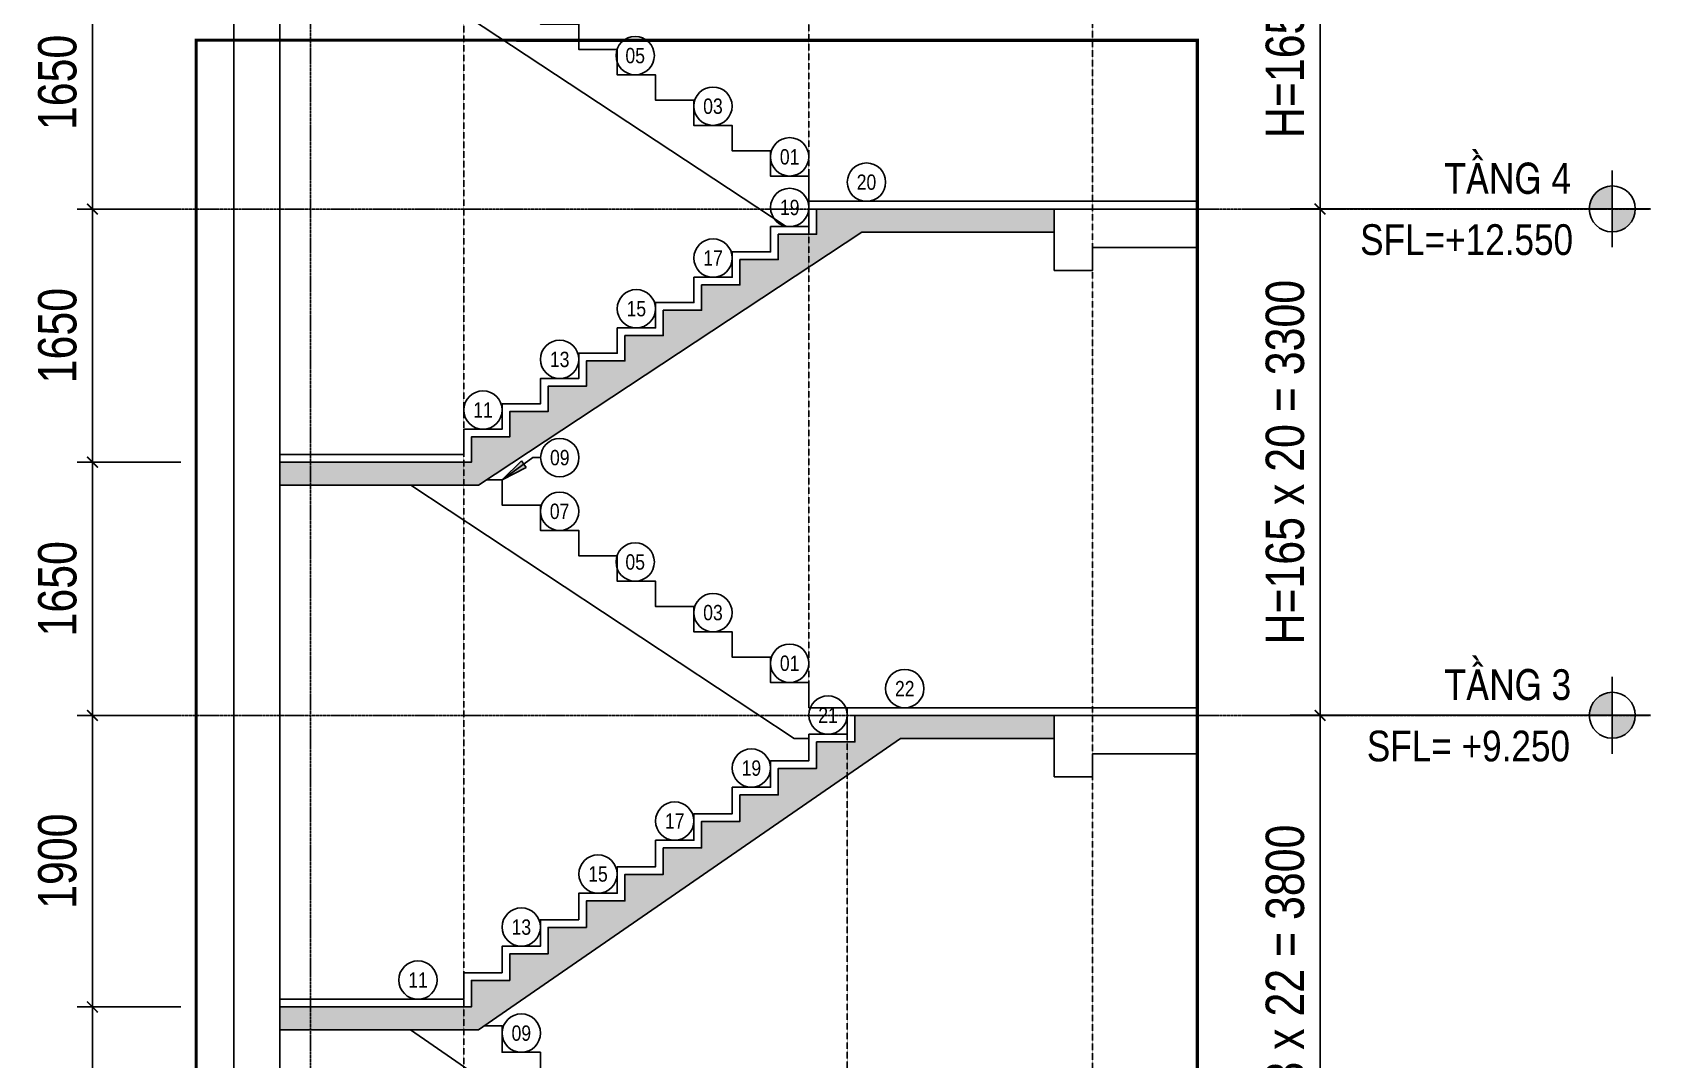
# Model space of a CAD drawing. Header units: millimetres. Extents: x 379264 to 1158416, y -283062 to 356890.
# Drawn here: x 848044 to 853320, y -12946 to -9599 of the extents above; entities that cross this region are included whole.
import ezdxf
from ezdxf.enums import TextEntityAlignment as Align

# ---------------------------------------------------------------- set-up
doc = ezdxf.new("R2010")
doc.units = ezdxf.units.MM
for name, pattern in [('BLOCK B - CHI TIET THANG 5$0$HIDDEN', [0.375, 0.25, -0.125]), ('CENTER', [2, 1.25, -0.25, 0.25, -0.25]), ('DASHED2', [0.375, 0.25, -0.125])]:
    doc.linetypes.add(name, pattern=pattern)
for name, color, linetype in [('02PM. TEXT B', 4, 'Continuous'), ('05PM. FRAME', 4, 'Continuous'), ('11PM. DIM', 2, 'Continuous'), ('12PM. GRID', 8, 'CENTER'), ('13PM. HATCH', 8, 'Continuous'), ('BLOCK B - CHI TIET THANG 5$0$Number Step', 94, 'Continuous')]:
    doc.layers.add(name, color=color, linetype=linetype)
doc.styles.add('[PMDC2013]STYLE', font='arial.ttf', dxfattribs={"width": 0.8})
doc.styles.add('BLOCK A - CHI TIET THANG 1$0$VNI-HelveC', font='VHELVCN_0.TTF')
doc.styles.add('BLOCK B - CHI TIET THANG 5$0$VNI-HelveC', font='VHELVCN_0.TTF')
doc.styles.add('BLOCK B - CHI TIET THANG 5$0$VNI-HelveCB', font='VHELVCB_0.TTF')
doc.dimstyles.new('BLOCK A - CHI TIET THANG 1$0$Dim 50 (A1-A2)', dxfattribs={"dimscale": 50, "dimtxt": 2.5, "dimasz": 0.7, "dimexe": 1, "dimexo": 1, "dimgap": 1, "dimtad": 1, "dimdec": 0, "dimzin": 12, "dimdsep": 46, "dimtxsty": '[PMDC2013]STYLE', "dimblk": 'ARCHTICK', "dimcen": 0, "dimdle": 1, "dimclrd": 2, "dimclre": 2, "dimclrt": 4, "dimadec": 0, "dimazin": 0, "dimtfac": 1, "dimtdec": 0, "dimtix": 1, "dimtmove": 2, "dimatfit": 3, "dimldrblk": 'ARCHTICK', "dimfxl": 1, "dimtolj": 1, "dimtzin": 0, "dimarcsym": 0})
doc.dimstyles.new('BLOCK B - CHI TIET THANG 5$0$Dim 50 (A1-A2)', dxfattribs={"dimscale": 50, "dimtxt": 2, "dimasz": 0.7, "dimexe": 0, "dimexo": 1, "dimgap": 1, "dimtad": 1, "dimdec": 0, "dimzin": 12, "dimdsep": 46, "dimtxsty": 'BLOCK B - CHI TIET THANG 5$0$VNI-HelveC', "dimblk": 'BLOCK B - CHI TIET THANG 5$0$_Dot', "dimcen": 1, "dimclrd": 256, "dimclre": 256, "dimclrt": 3, "dimadec": 0, "dimazin": 0, "dimtfac": 1, "dimtdec": 0, "dimtix": 1, "dimtmove": 2, "dimatfit": 3, "dimldrblk": 'BLOCK B - CHI TIET THANG 5$0$HTT Arrow 30', "dimfxl": 1, "dimtfill": 1, "dimtolj": 1, "dimtzin": 0, "dimarcsym": 0})
pattern_1 = [(82.5, (823626.177, -20595.447), (-26.8036, 25.106512), [0, -28.956, 0, -32.385, 0, -30.95625]), (52.5, (823626.177, -20595.447), (-14.17582, 61.85496), [0, -15.621, 0, -26.0985, 0, -10.00125]), (12.5, (823609.608, -20612.015), (41.872487, 42.024923), [0, -9.525, 0, -34.29, 0, -44.7675]), (2.5, (823609.61, -20612.015), (28.67108, 52.31631), [0, -4.7625, 0, -22.479, 0, -25.7175])]

# ---------------------------------------------------------------- blocks, each defined once
blk = doc.blocks.new('BLOCK B - CHI TIET THANG 5$0$Number Step')
at = {"color": 0, "linetype": 'ByBlock'}
blk.add_circle((0, 0), 2.5, dxfattribs=at)
at = {"color": 0, "linetype": 'ByBlock', "lineweight": -2, "style": 'BLOCK B - CHI TIET THANG 5$0$VNI-HelveCB'}
blk.add_attdef('TEXT', text='', height=2, dxfattribs=at).set_placement((0, 0), align=Align.MIDDLE)
blk = doc.blocks.new('BLOCK B - CHI TIET THANG 5$0$_Dot')
at = {"color": 0, "linetype": 'ByBlock', "lineweight": -2}
blk.add_line((-0.5, 0), (-1, 0), dxfattribs=at)
at = {"color": 0, "linetype": 'ByBlock', "const_width": 0.5}
blk.add_lwpolyline([(-0.25, 0, 1), (0.25, 0, 1)], format="xyb", close=True, dxfattribs=at)
blk = doc.blocks.new('BLOCK B - CHI TIET THANG 5$0$HTT Arrow 30')
blk.add_hatch(color=256).paths.add_polyline_path([(-2.5, 0.375), (-2.5, -0.375), (0, 0)])
at = {"color": 0, "linetype": 'ByBlock', "lineweight": -2}
for p, q in [((0, 0), (-2.5, 0.375)), ((-2.5, -0.375), (-2.5, 0.375)), ((0, 0), (-2.5, -0.375))]:
    blk.add_line(p, q, dxfattribs=at)
blk = doc.blocks.new('BLOCK A - CHI TIET THANG 1$0$Level')
at = {"linetype": 'ByBlock'}
h = blk.add_hatch(color=0, dxfattribs=at)
h.paths.add_polyline_path([(0, 1.5), (0, 0), (1.5, 0, 0.414214)])
h.paths.add_polyline_path([(0, 0), (-1.5, 0, 0.414214), (0, -1.5)])
at = {"color": 0, "linetype": 'ByBlock'}
for p, q in [((0, 2.5), (0, -2.5)), ((-2.5, 0), (21, 0))]:
    blk.add_line(p, q, dxfattribs=at)
blk.add_circle((0, 0), 1.5, dxfattribs=at)
at = {"color": 0, "linetype": 'ByBlock', "lineweight": -2, "style": 'BLOCK A - CHI TIET THANG 1$0$VNI-HelveC'}
for tag, p in [('FLOOR', (2.5, 1)), ('LEVEL', (2.5, -3))]:
    blk.add_attdef(tag, p, '', height=2, dxfattribs=at)
blk = doc.blocks.new('_ArchTick')
at = {"color": 0, "linetype": 'ByBlock', "const_width": 0.15}
blk.add_lwpolyline([(-0.5, -0.5), (0.5, 0.5)], dxfattribs=at)
blk = doc.blocks.new('*D764')
at = {"layer": '11PM. DIM', "color": 2, "lineweight": -2, "transparency": 16777216}
for p, q in [((852242.3, -13774.3), (852242.3, -11774.4)), ((852018.7, -11824.4), (852292.3, -11824.4)), ((851892.3, -13724.3), (852292.3, -13724.3))]:
    blk.add_line(p, q, dxfattribs=at)
at = {"layer": 'Defpoints', "color": 0, "transparency": 16777216}
for p in [(851968.7, -11824.4), (852242.3, -11824.4), (851842.3, -13724.3)]:
    blk.add_point(p, dxfattribs=at)
at = {"layer": '11PM. DIM', "color": 2, "lineweight": -2, "transparency": 16777216, "xscale": 35, "yscale": 35, "zscale": 35}
for p, rotation in [((852242.3, -11824.4), 90), ((852242.3, -13724.3), 270)]:
    blk.add_blockref('_ArchTick', p, dxfattribs=dict(at, rotation=rotation))
at = {"layer": '11PM. DIM', "color": 4, "transparency": 16777216, "insert": (852128.5, -12774.3), "char_height": 125, "attachment_point": 5, "rotation": 90, "style": '[PMDC2013]STYLE'}
blk.add_mtext('\\A1;H=173 x 22 = 3800', dxfattribs=at)
blk = doc.blocks.new('*D765')
at = {"layer": '11PM. DIM', "color": 2, "lineweight": -2, "transparency": 16777216}
for p, q in [((852242.3, -10224.3), (852242.3, -8474.3)), ((852018.7, -8524.3), (852292.3, -8524.3)), ((852018.7, -10174.3), (852292.3, -10174.3))]:
    blk.add_line(p, q, dxfattribs=at)
at = {"layer": 'Defpoints', "color": 0, "transparency": 16777216}
for p in [(851968.7, -8524.3), (852242.3, -8524.3), (851968.7, -10174.3)]:
    blk.add_point(p, dxfattribs=at)
at = {"layer": '11PM. DIM', "color": 2, "lineweight": -2, "transparency": 16777216, "xscale": 35, "yscale": 35, "zscale": 35}
for p, rotation in [((852242.3, -8524.3), 90), ((852242.3, -10174.3), 270)]:
    blk.add_blockref('_ArchTick', p, dxfattribs=dict(at, rotation=rotation))
at = {"layer": '11PM. DIM', "color": 4, "transparency": 16777216, "insert": (852128.5, -9349.3), "char_height": 125, "attachment_point": 5, "rotation": 90, "style": '[PMDC2013]STYLE'}
blk.add_mtext('\\A1;H=165 x 20 = 3300', dxfattribs=at)
blk = doc.blocks.new('*D769')
at = {"layer": '11PM. DIM', "color": 2, "lineweight": -2, "transparency": 16777216}
for p, q in [((852242.3, -10124.3), (852242.3, -11874.3)), ((852018.7, -10174.3), (852292.3, -10174.3)), ((852018.7, -11824.3), (852292.3, -11824.3))]:
    blk.add_line(p, q, dxfattribs=at)
at = {"layer": 'Defpoints', "color": 0, "transparency": 16777216}
for p in [(851968.7, -10174.3), (851968.7, -11824.3), (852242.3, -11824.3)]:
    blk.add_point(p, dxfattribs=at)
at = {"layer": '11PM. DIM', "color": 2, "lineweight": -2, "transparency": 16777216, "xscale": 35, "yscale": 35, "zscale": 35}
for p, rotation in [((852242.3, -10174.3), 90), ((852242.3, -11824.3), 270)]:
    blk.add_blockref('_ArchTick', p, dxfattribs=dict(at, rotation=rotation))
at = {"layer": '11PM. DIM', "color": 4, "transparency": 16777216, "insert": (852128.5, -10999.3), "char_height": 125, "attachment_point": 5, "rotation": 90, "style": '[PMDC2013]STYLE'}
blk.add_mtext('\\A1;H=165 x 20 = 3300', dxfattribs=at)
blk = doc.blocks.new('*D776')
at = {"layer": '11PM. DIM', "color": 2, "lineweight": -2, "transparency": 16777216}
for p, q in [((848240.1, -12724.3), (848240.1, -13774.3)), ((848528.3, -12774.3), (848190.1, -12774.3)), ((848528.3, -13724.3), (848190.1, -13724.3))]:
    blk.add_line(p, q, dxfattribs=at)
at = {"layer": 'Defpoints', "color": 0, "transparency": 16777216}
for p in [(848578.3, -12774.3), (848240.1, -13724.3), (848578.3, -13724.3)]:
    blk.add_point(p, dxfattribs=at)
at = {"layer": '11PM. DIM', "color": 2, "lineweight": -2, "transparency": 16777216, "xscale": 35, "yscale": 35, "zscale": 35}
for p, rotation in [((848240.1, -12774.3), 90), ((848240.1, -13724.3), 270)]:
    blk.add_blockref('_ArchTick', p, dxfattribs=dict(at, rotation=rotation))
at = {"layer": '11PM. DIM', "color": 4, "transparency": 16777216, "insert": (848126.3, -13249.3), "char_height": 125, "attachment_point": 5, "rotation": 90, "style": '[PMDC2013]STYLE'}
blk.add_mtext('\\A1;1900', dxfattribs=at)
blk = doc.blocks.new('*D777')
at = {"layer": '11PM. DIM', "color": 2, "lineweight": -2, "transparency": 16777216}
for p, q in [((848240.1, -12824.3), (848240.1, -11774.3)), ((848528.3, -11824.3), (848190.1, -11824.3)), ((848528.3, -12774.3), (848190.1, -12774.3))]:
    blk.add_line(p, q, dxfattribs=at)
at = {"layer": 'Defpoints', "color": 0, "transparency": 16777216}
for p in [(848240.1, -11824.3), (848578.3, -11824.3), (848578.3, -12774.3)]:
    blk.add_point(p, dxfattribs=at)
at = {"layer": '11PM. DIM', "color": 2, "lineweight": -2, "transparency": 16777216, "xscale": 35, "yscale": 35, "zscale": 35}
for p, rotation in [((848240.1, -11824.3), 90), ((848240.1, -12774.3), 270)]:
    blk.add_blockref('_ArchTick', p, dxfattribs=dict(at, rotation=rotation))
at = {"layer": '11PM. DIM', "color": 4, "transparency": 16777216, "insert": (848126.3, -12299.3), "char_height": 125, "attachment_point": 5, "rotation": 90, "style": '[PMDC2013]STYLE'}
blk.add_mtext('\\A1;1900', dxfattribs=at)
blk = doc.blocks.new('*D778')
at = {"layer": '11PM. DIM', "color": 2, "lineweight": -2, "transparency": 16777216}
for p, q in [((848240.1, -10949.3), (848240.1, -11874.3)), ((848528.3, -10999.3), (848190.1, -10999.3)), ((848528.3, -11824.3), (848190.1, -11824.3))]:
    blk.add_line(p, q, dxfattribs=at)
at = {"layer": 'Defpoints', "color": 0, "transparency": 16777216}
for p in [(848578.3, -10999.3), (848240.1, -11824.3), (848578.3, -11824.3)]:
    blk.add_point(p, dxfattribs=at)
at = {"layer": '11PM. DIM', "color": 2, "lineweight": -2, "transparency": 16777216, "xscale": 35, "yscale": 35, "zscale": 35}
for p, rotation in [((848240.1, -10999.3), 90), ((848240.1, -11824.3), 270)]:
    blk.add_blockref('_ArchTick', p, dxfattribs=dict(at, rotation=rotation))
at = {"layer": '11PM. DIM', "color": 4, "transparency": 16777216, "insert": (848126.3, -11411.8), "char_height": 125, "attachment_point": 5, "rotation": 90, "style": '[PMDC2013]STYLE'}
blk.add_mtext('\\A1;1650', dxfattribs=at)
blk = doc.blocks.new('*D779')
at = {"layer": '11PM. DIM', "color": 2, "lineweight": -2, "transparency": 16777216}
for p, q in [((848240.1, -11049.3), (848240.1, -10124.3)), ((848528.3, -10174.3), (848190.1, -10174.3)), ((848528.3, -10999.3), (848190.1, -10999.3))]:
    blk.add_line(p, q, dxfattribs=at)
at = {"layer": 'Defpoints', "color": 0, "transparency": 16777216}
for p in [(848240.1, -10174.3), (848578.3, -10174.3), (848578.3, -10999.3)]:
    blk.add_point(p, dxfattribs=at)
at = {"layer": '11PM. DIM', "color": 2, "lineweight": -2, "transparency": 16777216, "xscale": 35, "yscale": 35, "zscale": 35}
for p, rotation in [((848240.1, -10174.3), 90), ((848240.1, -10999.3), 270)]:
    blk.add_blockref('_ArchTick', p, dxfattribs=dict(at, rotation=rotation))
at = {"layer": '11PM. DIM', "color": 4, "transparency": 16777216, "insert": (848126.3, -10586.8), "char_height": 125, "attachment_point": 5, "rotation": 90, "style": '[PMDC2013]STYLE'}
blk.add_mtext('\\A1;1650', dxfattribs=at)
blk = doc.blocks.new('*D781')
at = {"layer": '11PM. DIM', "color": 2, "lineweight": -2, "transparency": 16777216}
for p, q in [((848240.1, -9299.3), (848240.1, -10224.3)), ((848528.3, -9349.3), (848190.1, -9349.3)), ((848528.3, -10174.3), (848190.1, -10174.3))]:
    blk.add_line(p, q, dxfattribs=at)
at = {"layer": 'Defpoints', "color": 0, "transparency": 16777216}
for p in [(848578.3, -9349.3), (848240.1, -10174.3), (848578.3, -10174.3)]:
    blk.add_point(p, dxfattribs=at)
at = {"layer": '11PM. DIM', "color": 2, "lineweight": -2, "transparency": 16777216, "xscale": 35, "yscale": 35, "zscale": 35}
for p, rotation in [((848240.1, -9349.3), 90), ((848240.1, -10174.3), 270)]:
    blk.add_blockref('_ArchTick', p, dxfattribs=dict(at, rotation=rotation))
at = {"layer": '11PM. DIM', "color": 4, "transparency": 16777216, "insert": (848126.3, -9761.8), "char_height": 125, "attachment_point": 5, "rotation": 90, "style": '[PMDC2013]STYLE'}
blk.add_mtext('\\A1;1650', dxfattribs=at)

msp = doc.modelspace()

# ---------------------------------------------------------------- hatches: boundary and pattern name
at = {"layer": '13PM. HATCH'}
h = msp.add_hatch(dxfattribs=at)
h.set_pattern_fill('AR-SAND', color=256, scale=0.75, angle=45, style=0)
h.set_pattern_definition(pattern_1)
h.paths.add_polyline_path([(851375.81, -10174.28), (850600.81, -10174.28), (850600.81, -10256.78), (850475.81, -10256.78), (850475.81, -10339.28), (850350.81, -10339.28), (850350.81, -10421.78), (850225.81, -10421.78), (850225.81, -10504.28), (850100.81, -10504.28), (850100.81, -10586.78), (849975.81, -10586.78), (849975.81, -10669.28), (849850.81, -10669.28), (849850.81, -10751.78), (849725.81, -10751.78), (849725.81, -10834.28), (849600.81, -10834.28), (849600.81, -10916.78), (849475.81, -10916.78), (849475.81, -10999.27), (848850.81, -10999.27), (848850.81, -11074.28), (849498.32, -11074.28), (850748.32, -10249.28), (851375.81, -10249.28)])
h = msp.add_hatch(dxfattribs=at)
h.set_pattern_fill('AR-SAND', color=256, scale=0.75, angle=45, style=0)
h.set_pattern_definition(pattern_1)
h.paths.add_polyline_path([(848850.81, -12774.28), (849475.81, -12774.28), (849475.81, -12687.91), (849600.81, -12687.91), (849600.81, -12601.55), (849725.81, -12601.55), (849725.81, -12515.19), (849850.81, -12515.19), (849850.81, -12428.82), (849975.81, -12428.82), (849975.81, -12342.46), (850100.81, -12342.46), (850100.81, -12256.09), (850225.81, -12256.09), (850225.81, -12169.73), (850350.81, -12169.73), (850350.81, -12083.37), (850475.81, -12083.37), (850475.81, -11997), (850600.81, -11997), (850600.81, -11910.64), (850725.81, -11910.64), (850725.81, -11824.28), (851375.81, -11824.28), (851375.81, -11899.28), (850874.2, -11899.28), (849499.2, -12849.28), (848850.81, -12849.28)])

# ---------------------------------------------------------------- linework, layer by layer
at = {"linetype": 'BLOCK B - CHI TIET THANG 5$0$HIDDEN', "ltscale": 10, "const_width": 10}
msp.add_lwpolyline([(851842.34, -20166.23), (851842.34, -9624.66), (848578.29, -9624.54), (848578.29, -20172.26)], close=True, dxfattribs=at)
at = {"layer": '05PM. FRAME', "ltscale": 0.25}
for points in [[(848700.81, -6318.81), (848700.81, -19824.28), (848850.81, -19824.28), (848850.81, -6318.81)], [(851375.81, -10174.28), (850600.81, -10174.28), (850600.81, -10256.78), (850475.81, -10256.78), (850475.81, -10339.28), (850350.81, -10339.28), (850350.81, -10421.78), (850225.81, -10421.78), (850225.81, -10504.28), (850100.81, -10504.28), (850100.81, -10586.78), (849975.81, -10586.78), (849975.81, -10669.28), (849850.81, -10669.28), (849850.81, -10751.78), (849725.81, -10751.78), (849725.81, -10834.28), (849600.81, -10834.28), (849600.81, -10916.78), (849475.81, -10916.78), (849475.81, -10999.27), (848850.81, -10999.27), (848850.81, -11074.28), (849498.32, -11074.28), (850748.32, -10249.28), (851375.81, -10249.28), (851375.81, -10174.28)], [(851842.34, -10299.28), (851500.81, -10299.28), (851500.81, -10374.28), (851375.81, -10374.28), (851375.81, -10174.28), (851842.34, -10174.28)], [(851842.34, -11824.28), (851375.81, -11824.28), (851375.81, -12024.28), (851500.81, -12024.28), (851500.81, -11949.28), (851842.34, -11949.28)]]:
    msp.add_lwpolyline(points, dxfattribs=at)
msp.add_lwpolyline([(848850.81, -12774.28), (849475.81, -12774.28), (849475.81, -12687.91), (849600.81, -12687.91), (849600.81, -12601.55), (849725.81, -12601.55), (849725.81, -12515.19), (849850.81, -12515.19), (849850.81, -12428.82), (849975.81, -12428.82), (849975.81, -12342.46), (850100.81, -12342.46), (850100.81, -12256.09), (850225.81, -12256.09), (850225.81, -12169.73), (850350.81, -12169.73), (850350.81, -12083.37), (850475.81, -12083.37), (850475.81, -11997), (850600.81, -11997), (850600.81, -11910.64), (850725.81, -11910.64), (850725.81, -11824.28), (851375.81, -11824.28), (851375.81, -11899.28), (850874.2, -11899.28), (849499.2, -12849.28), (848850.81, -12849.28)], close=True, dxfattribs=at)
at = {"layer": '12PM. GRID', "linetype": 'DASHED2', "ltscale": 3}
for p, q in [((849450.81, -20221.62), (849450.64, -6006.85)), ((850575.58, -11716.77), (850575.58, -6006.85)), ((851500.81, -16074.28), (851500.81, -6006.85)), ((850700.81, -15751.55), (850700.81, -11799.28))]:
    msp.add_line(p, q, dxfattribs=at)
at = {"layer": '12PM. GRID', "ltscale": 3}
for p, q in [((848950.81, -20387.06), (848950.81, -6318.81)), ((848260.42, -10174.28), (853320.07, -10174.28)), ((848260.42, -11824.28), (853320.07, -11824.28))]:
    msp.add_line(p, q, dxfattribs=at)
at = {"layer": '13PM. HATCH'}
for points in [[(850501.55, -10231.78), (849278.07, -9424.28), (848850.81, -9424.28)], [(850575.58, -10149.27), (850575.58, -10066.77), (850450.58, -10066.77), (850450.58, -9984.27), (850325.58, -9984.27), (850325.58, -9901.77), (850200.58, -9901.77), (850200.58, -9819.27), (850075.58, -9819.27), (850075.58, -9736.77), (849950.58, -9736.77), (849950.58, -9654.27), (849825.58, -9654.27), (849825.58, -9571.77), (849700.58, -9571.77), (849700.58, -9489.27), (849575.58, -9489.27), (849575.58, -9406.77), (849524.85, -9406.77)], [(848850.81, -10974.27), (849450.81, -10974.27), (849450.81, -10891.78), (849575.81, -10891.78), (849575.81, -10809.28), (849700.81, -10809.28), (849700.81, -10726.78), (849825.81, -10726.78), (849825.81, -10644.28), (849950.81, -10644.28), (849950.81, -10561.78), (850075.81, -10561.78), (850075.81, -10479.28), (850200.81, -10479.28), (850200.81, -10396.78), (850325.81, -10396.78), (850325.81, -10314.28), (850450.81, -10314.28), (850450.81, -10231.78), (850575.81, -10231.78), (850575.81, -10149.28), (851842.34, -10149.28)], [(850575.81, -11899.28), (850528.07, -11899.28), (849278.07, -11074.28), (848850.81, -11074.28)], [(850575.58, -11799.27), (850575.58, -11716.77), (850450.58, -11716.77), (850450.58, -11634.27), (850325.58, -11634.27), (850325.58, -11551.77), (850200.58, -11551.77), (850200.58, -11469.27), (850075.58, -11469.27), (850075.58, -11386.77), (849950.58, -11386.77), (849950.58, -11304.27), (849825.58, -11304.27), (849825.58, -11221.77), (849700.58, -11221.77), (849700.58, -11139.27), (849575.58, -11139.27), (849575.58, -11056.77), (849524.85, -11056.77)], [(848850.81, -12749.28), (849450.81, -12749.28), (849450.81, -12662.91), (849575.81, -12662.91), (849575.81, -12576.55), (849700.81, -12576.55), (849700.81, -12490.19), (849825.81, -12490.19), (849825.81, -12403.82), (849950.81, -12403.82), (849950.81, -12317.46), (850075.81, -12317.46), (850075.81, -12231.09), (850200.81, -12231.09), (850200.81, -12144.73), (850325.81, -12144.73), (850325.81, -12058.37), (850450.81, -12058.37), (850450.81, -11972), (850575.81, -11972), (850575.81, -11885.64), (850700.81, -11885.64), (850700.81, -11799.28), (851842.34, -11799.28)], [(850700.81, -11799.28), (850575.58, -11799.28)], [(849277.42, -12849.28), (850649.13, -13797)], [(850700.81, -13699.28), (850700.81, -13612.91), (850575.81, -13612.91), (850575.81, -13526.55), (850450.81, -13526.55), (850450.81, -13440.19), (850325.81, -13440.19), (850325.81, -13353.82), (850200.81, -13353.82), (850200.81, -13267.46), (850075.81, -13267.46), (850075.81, -13181.09), (849950.81, -13181.09), (849950.81, -13094.73), (849825.81, -13094.73), (849825.81, -13008.37), (849700.81, -13008.37), (849700.81, -12922), (849575.81, -12922), (849575.81, -12835.64), (849518.94, -12835.64)]]:
    msp.add_lwpolyline(points, dxfattribs=at)

# ---------------------------------------------------------------- block references
at = {"layer": '02PM. TEXT B'}
ref = msp.add_blockref('BLOCK A - CHI TIET THANG 1$0$Level', (853195.07, -10174.01), dxfattribs=dict(at, xscale=-50, yscale=50, zscale=50))
ref.add_attrib('LEVEL', 'SFL=+12.550', dxfattribs={"layer": '0', "color": 0, "linetype": 'ByBlock', "lineweight": -2, "height": 100, "style": 'BLOCK A - CHI TIET THANG 1$0$VNI-HelveC'}).set_placement((852373, -10274.01), align=Align.MIDDLE_LEFT)
ref.add_attrib('FLOOR', 'TAÀNG 4', dxfattribs={"layer": '0', "color": 0, "linetype": 'ByBlock', "lineweight": -2, "height": 100, "style": 'BLOCK A - CHI TIET THANG 1$0$VNI-HelveC'}).set_placement((852647.67, -10074.01), align=Align.MIDDLE_LEFT)
ref = msp.add_blockref('BLOCK A - CHI TIET THANG 1$0$Level', (853195.07, -11824.01), dxfattribs=dict(at, xscale=-50, yscale=50, zscale=50))
ref.add_attrib('LEVEL', 'SFL= +9.250', dxfattribs={"layer": '0', "color": 0, "linetype": 'ByBlock', "lineweight": -2, "height": 100, "style": 'BLOCK A - CHI TIET THANG 1$0$VNI-HelveC'}).set_placement((852394.87, -11924.01), align=Align.MIDDLE_LEFT)
ref.add_attrib('FLOOR', 'TAÀNG 3', dxfattribs={"layer": '0', "color": 0, "linetype": 'ByBlock', "lineweight": -2, "height": 100, "style": 'BLOCK A - CHI TIET THANG 1$0$VNI-HelveC'}).set_placement((852648.2, -11724.01), align=Align.MIDDLE_LEFT)
at = {"layer": 'BLOCK B - CHI TIET THANG 5$0$Number Step'}
ref = msp.add_blockref('BLOCK B - CHI TIET THANG 5$0$Number Step', (850009.58, -9674.37), dxfattribs=dict(at, xscale=-25.00000000000003, yscale=25.00000000000003, zscale=25.00000000000003))
ref.add_attrib('TEXT', '05', dxfattribs={"layer": '0', "color": 0, "linetype": 'ByBlock', "lineweight": -2, "height": 50, "style": 'BLOCK B - CHI TIET THANG 5$0$VNI-HelveCB'}).set_placement((850009.58, -9674.37), align=Align.MIDDLE)
ref = msp.add_blockref('BLOCK B - CHI TIET THANG 5$0$Number Step', (850263.08, -9839.27), dxfattribs=dict(at, xscale=-25.00000000000003, yscale=25.00000000000003, zscale=25.00000000000003))
ref.add_attrib('TEXT', '03', dxfattribs={"layer": '0', "color": 0, "linetype": 'ByBlock', "lineweight": -2, "height": 50, "style": 'BLOCK B - CHI TIET THANG 5$0$VNI-HelveCB'}).set_placement((850263.08, -9839.27), align=Align.MIDDLE)
ref = msp.add_blockref('BLOCK B - CHI TIET THANG 5$0$Number Step', (850513.08, -10004.27), dxfattribs=dict(at, xscale=-25.00000000000003, yscale=25.00000000000003, zscale=25.00000000000003))
ref.add_attrib('TEXT', '01', dxfattribs={"layer": '0', "color": 0, "linetype": 'ByBlock', "lineweight": -2, "height": 50, "style": 'BLOCK B - CHI TIET THANG 5$0$VNI-HelveCB'}).set_placement((850513.08, -10004.27), align=Align.MIDDLE)
ref = msp.add_blockref('BLOCK B - CHI TIET THANG 5$0$Number Step', (850763.59, -10086.78), dxfattribs=dict(at, xscale=-25.00000000000003, yscale=25.00000000000003, zscale=25.00000000000003))
ref.add_attrib('TEXT', '20', dxfattribs={"layer": '0', "color": 0, "linetype": 'ByBlock', "lineweight": -2, "height": 50, "style": 'BLOCK B - CHI TIET THANG 5$0$VNI-HelveCB'}).set_placement((850763.59, -10086.78), align=Align.MIDDLE)
ref = msp.add_blockref('BLOCK B - CHI TIET THANG 5$0$Number Step', (850513.31, -10169.28), dxfattribs=dict(at, xscale=-25.00000000000003, yscale=25.00000000000003, zscale=25.00000000000003))
ref.add_attrib('TEXT', '19', dxfattribs={"layer": '0', "color": 0, "linetype": 'ByBlock', "lineweight": -2, "height": 50, "style": 'BLOCK B - CHI TIET THANG 5$0$VNI-HelveCB'}).set_placement((850513.31, -10169.28), align=Align.MIDDLE)
ref = msp.add_blockref('BLOCK B - CHI TIET THANG 5$0$Number Step', (850263.31, -10334.28), dxfattribs=dict(at, xscale=-25.00000000000003, yscale=25.00000000000003, zscale=25.00000000000003))
ref.add_attrib('TEXT', '17', dxfattribs={"layer": '0', "color": 0, "linetype": 'ByBlock', "lineweight": -2, "height": 50, "style": 'BLOCK B - CHI TIET THANG 5$0$VNI-HelveCB'}).set_placement((850263.31, -10334.28), align=Align.MIDDLE)
ref = msp.add_blockref('BLOCK B - CHI TIET THANG 5$0$Number Step', (850013.31, -10499.28), dxfattribs=dict(at, xscale=-25.00000000000003, yscale=25.00000000000003, zscale=25.00000000000003))
ref.add_attrib('TEXT', '15', dxfattribs={"layer": '0', "color": 0, "linetype": 'ByBlock', "lineweight": -2, "height": 50, "style": 'BLOCK B - CHI TIET THANG 5$0$VNI-HelveCB'}).set_placement((850013.31, -10499.28), align=Align.MIDDLE)
ref = msp.add_blockref('BLOCK B - CHI TIET THANG 5$0$Number Step', (849763.31, -10664.28), dxfattribs=dict(at, xscale=-25.00000000000003, yscale=25.00000000000003, zscale=25.00000000000003))
ref.add_attrib('TEXT', '13', dxfattribs={"layer": '0', "color": 0, "linetype": 'ByBlock', "lineweight": -2, "height": 50, "style": 'BLOCK B - CHI TIET THANG 5$0$VNI-HelveCB'}).set_placement((849763.31, -10664.28), align=Align.MIDDLE)
ref = msp.add_blockref('BLOCK B - CHI TIET THANG 5$0$Number Step', (849513.31, -10829.28), dxfattribs=dict(at, xscale=-25.00000000000003, yscale=25.00000000000003, zscale=25.00000000000003))
ref.add_attrib('TEXT', '11', dxfattribs={"layer": '0', "color": 0, "linetype": 'ByBlock', "lineweight": -2, "height": 50, "style": 'BLOCK B - CHI TIET THANG 5$0$VNI-HelveCB'}).set_placement((849513.31, -10829.28), align=Align.MIDDLE)
ref = msp.add_blockref('BLOCK B - CHI TIET THANG 5$0$Number Step', (849763.73, -10984.27), dxfattribs=dict(at, xscale=-25.00000000000003, yscale=25.00000000000003, zscale=25.00000000000003))
ref.add_attrib('TEXT', '09', dxfattribs={"layer": '0', "color": 0, "linetype": 'ByBlock', "lineweight": -2, "height": 50, "style": 'BLOCK B - CHI TIET THANG 5$0$VNI-HelveCB'}).set_placement((849763.73, -10984.27), align=Align.MIDDLE)
ref = msp.add_blockref('BLOCK B - CHI TIET THANG 5$0$Number Step', (849763.08, -11159.27), dxfattribs=dict(at, xscale=-25.00000000000003, yscale=25.00000000000003, zscale=25.00000000000003))
ref.add_attrib('TEXT', '07', dxfattribs={"layer": '0', "color": 0, "linetype": 'ByBlock', "lineweight": -2, "height": 50, "style": 'BLOCK B - CHI TIET THANG 5$0$VNI-HelveCB'}).set_placement((849763.08, -11159.27), align=Align.MIDDLE)
ref = msp.add_blockref('BLOCK B - CHI TIET THANG 5$0$Number Step', (850009.58, -11324.37), dxfattribs=dict(at, xscale=-25.00000000000003, yscale=25.00000000000003, zscale=25.00000000000003))
ref.add_attrib('TEXT', '05', dxfattribs={"layer": '0', "color": 0, "linetype": 'ByBlock', "lineweight": -2, "height": 50, "style": 'BLOCK B - CHI TIET THANG 5$0$VNI-HelveCB'}).set_placement((850009.58, -11324.37), align=Align.MIDDLE)
ref = msp.add_blockref('BLOCK B - CHI TIET THANG 5$0$Number Step', (850263.08, -11489.27), dxfattribs=dict(at, xscale=-25.00000000000003, yscale=25.00000000000003, zscale=25.00000000000003))
ref.add_attrib('TEXT', '03', dxfattribs={"layer": '0', "color": 0, "linetype": 'ByBlock', "lineweight": -2, "height": 50, "style": 'BLOCK B - CHI TIET THANG 5$0$VNI-HelveCB'}).set_placement((850263.08, -11489.27), align=Align.MIDDLE)
ref = msp.add_blockref('BLOCK B - CHI TIET THANG 5$0$Number Step', (850513.08, -11654.27), dxfattribs=dict(at, xscale=-25.00000000000003, yscale=25.00000000000003, zscale=25.00000000000003))
ref.add_attrib('TEXT', '01', dxfattribs={"layer": '0', "color": 0, "linetype": 'ByBlock', "lineweight": -2, "height": 50, "style": 'BLOCK B - CHI TIET THANG 5$0$VNI-HelveCB'}).set_placement((850513.08, -11654.27), align=Align.MIDDLE)
ref = msp.add_blockref('BLOCK B - CHI TIET THANG 5$0$Number Step', (850888.31, -11736.78), dxfattribs=dict(at, xscale=-25.00000000000006, yscale=25.00000000000006, zscale=25.00000000000006))
ref.add_attrib('TEXT', '22', dxfattribs={"layer": '0', "color": 0, "linetype": 'ByBlock', "lineweight": -2, "height": 50, "style": 'BLOCK B - CHI TIET THANG 5$0$VNI-HelveCB'}).set_placement((850888.31, -11736.78), align=Align.MIDDLE)
ref = msp.add_blockref('BLOCK B - CHI TIET THANG 5$0$Number Step', (850638.31, -11823.14), dxfattribs=dict(at, xscale=-25.00000000000006, yscale=25.00000000000006, zscale=25.00000000000006))
ref.add_attrib('TEXT', '21', dxfattribs={"layer": '0', "color": 0, "linetype": 'ByBlock', "lineweight": -2, "height": 50, "style": 'BLOCK B - CHI TIET THANG 5$0$VNI-HelveCB'}).set_placement((850638.31, -11823.14), align=Align.MIDDLE)
ref = msp.add_blockref('BLOCK B - CHI TIET THANG 5$0$Number Step', (850388.31, -11995.87), dxfattribs=dict(at, xscale=-25.00000000000006, yscale=25.00000000000006, zscale=25.00000000000006))
ref.add_attrib('TEXT', '19', dxfattribs={"layer": '0', "color": 0, "linetype": 'ByBlock', "lineweight": -2, "height": 50, "style": 'BLOCK B - CHI TIET THANG 5$0$VNI-HelveCB'}).set_placement((850388.31, -11995.87), align=Align.MIDDLE)
ref = msp.add_blockref('BLOCK B - CHI TIET THANG 5$0$Number Step', (850138.31, -12168.59), dxfattribs=dict(at, xscale=-25.00000000000006, yscale=25.00000000000006, zscale=25.00000000000006))
ref.add_attrib('TEXT', '17', dxfattribs={"layer": '0', "color": 0, "linetype": 'ByBlock', "lineweight": -2, "height": 50, "style": 'BLOCK B - CHI TIET THANG 5$0$VNI-HelveCB'}).set_placement((850138.31, -12168.59), align=Align.MIDDLE)
ref = msp.add_blockref('BLOCK B - CHI TIET THANG 5$0$Number Step', (849888.31, -12341.32), dxfattribs=dict(at, xscale=-25.00000000000006, yscale=25.00000000000006, zscale=25.00000000000006))
ref.add_attrib('TEXT', '15', dxfattribs={"layer": '0', "color": 0, "linetype": 'ByBlock', "lineweight": -2, "height": 50, "style": 'BLOCK B - CHI TIET THANG 5$0$VNI-HelveCB'}).set_placement((849888.31, -12341.32), align=Align.MIDDLE)
ref = msp.add_blockref('BLOCK B - CHI TIET THANG 5$0$Number Step', (849638.31, -12514.05), dxfattribs=dict(at, xscale=-25.00000000000006, yscale=25.00000000000006, zscale=25.00000000000006))
ref.add_attrib('TEXT', '13', dxfattribs={"layer": '0', "color": 0, "linetype": 'ByBlock', "lineweight": -2, "height": 50, "style": 'BLOCK B - CHI TIET THANG 5$0$VNI-HelveCB'}).set_placement((849638.31, -12514.05), align=Align.MIDDLE)
ref = msp.add_blockref('BLOCK B - CHI TIET THANG 5$0$Number Step', (849301.46, -12686.78), dxfattribs=dict(at, xscale=-25.00000000000006, yscale=25.00000000000006, zscale=25.00000000000006))
ref.add_attrib('TEXT', '11', dxfattribs={"layer": '0', "color": 0, "linetype": 'ByBlock', "lineweight": -2, "height": 50, "style": 'BLOCK B - CHI TIET THANG 5$0$VNI-HelveCB'}).set_placement((849301.46, -12686.78), align=Align.MIDDLE)
ref = msp.add_blockref('BLOCK B - CHI TIET THANG 5$0$Number Step', (849638.31, -12859.5), dxfattribs=dict(at, xscale=-25.00000000000006, yscale=25.00000000000006, zscale=25.00000000000006))
ref.add_attrib('TEXT', '09', dxfattribs={"layer": '0', "color": 0, "linetype": 'ByBlock', "lineweight": -2, "height": 50, "style": 'BLOCK B - CHI TIET THANG 5$0$VNI-HelveCB'}).set_placement((849638.31, -12859.5), align=Align.MIDDLE)

# ---------------------------------------------------------------- dimensions: what is measured, and where the dimension line sits
at = {"layer": '11PM. DIM'}
for base, p1, p2, angle, text, picture, middle in [((852242.34, -8524.26), (851968.67, -10174.26), (851968.67, -8524.26), 90, 'H=165 x 20 = <>', '*D765', (852128.48, -9349.26)), ((852242.34, -11824.29), (851968.67, -10174.29), (851968.67, -11824.29), 270, 'H=165 x 20 = <>', '*D769', (852128.48, -10999.29)), ((852242.34, -11824.41), (851842.34, -13724.28), (851968.67, -11824.41), 90, 'H=173 x 22 = <>', '*D764', (852128.48, -12774.34))]:
    dim = msp.add_linear_dim(base=base, p1=p1, p2=p2, angle=angle, text=text, dimstyle='BLOCK A - CHI TIET THANG 1$0$Dim 50 (A1-A2)', override={"dimlfac": 2}, dxfattribs=at)
    dim.commit()
    dim.dimension.update_dxf_attribs({"geometry": picture, "text_midpoint": middle})
for base, p1, p2, angle, picture, middle in [((848240.11, -10174.27), (848578.29, -9349.27), (848578.29, -10174.27), 90, '*D781', (848126.28, -9761.77)), ((848240.11, -10174.27), (848578.29, -10999.27), (848578.29, -10174.27), 270, '*D779', (848126.28, -10586.77)), ((848240.11, -11824.28), (848578.29, -10999.27), (848578.29, -11824.28), 90, '*D778', (848126.28, -11411.77)), ((848240.11, -11824.28), (848578.29, -12774.28), (848578.29, -11824.28), 270, '*D777', (848126.28, -12299.28)), ((848240.11, -13724.28), (848578.29, -12774.28), (848578.29, -13724.28), 90, '*D776', (848126.28, -13249.28))]:
    dim = msp.add_linear_dim(base=base, p1=p1, p2=p2, angle=angle, dimstyle='BLOCK A - CHI TIET THANG 1$0$Dim 50 (A1-A2)', override={"dimlfac": 2}, dxfattribs=at)
    dim.commit()
    dim.dimension.update_dxf_attribs({"geometry": picture, "text_midpoint": middle})

# ---------------------------------------------------------------- leaders
at = {"layer": 'BLOCK B - CHI TIET THANG 5$0$Number Step'}
msp.add_leader([(849575.58, -11056.77), (849676.23, -10984.27), (849701.23, -10984.27)], dimstyle='BLOCK B - CHI TIET THANG 5$0$Dim 50 (A1-A2)', override={"dimgap": 1, "dimtad": 0}, dxfattribs=at)

doc.saveas('drawing.dxf')
